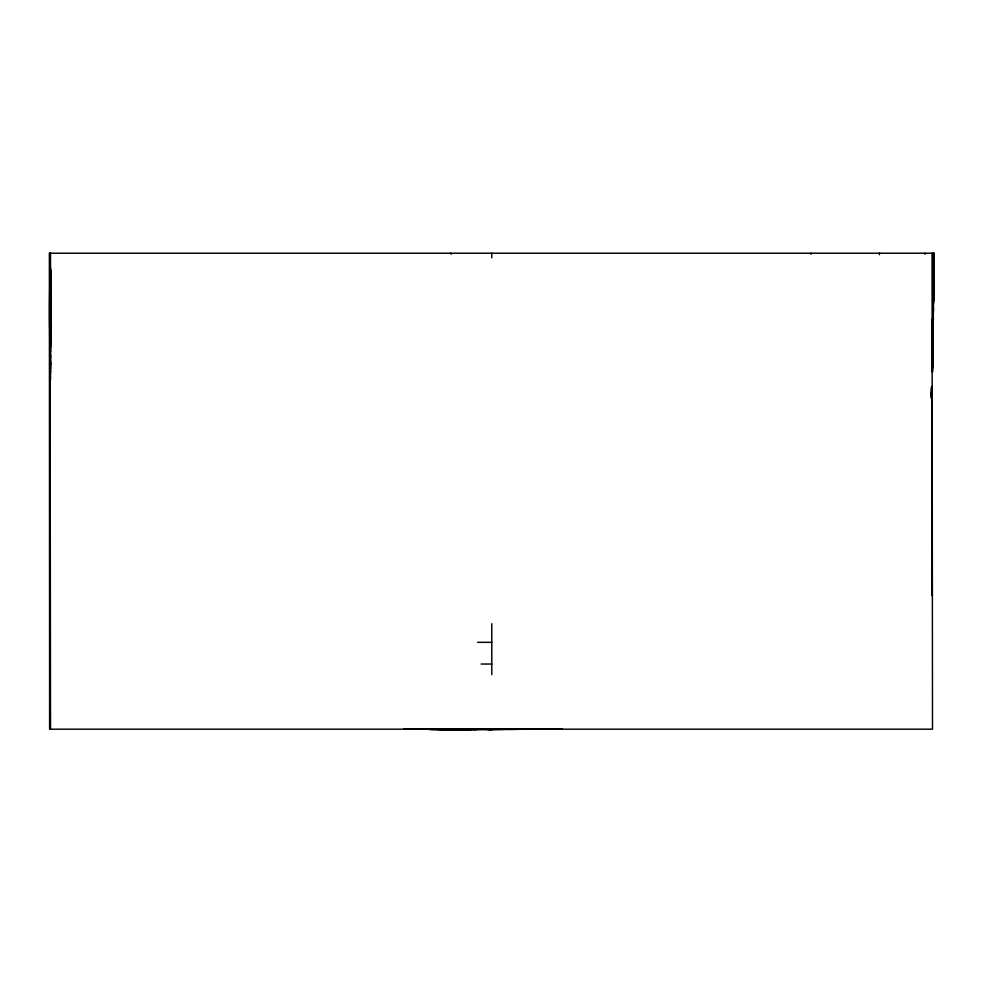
<?xml version="1.0" encoding="UTF-8"?>
<svg xmlns="http://www.w3.org/2000/svg" width="983" height="983" viewBox="0 0 983 983"><rect width="100%" height="100%" fill="white"/><g stroke="black" fill="none" stroke-linecap="round" stroke-linejoin="round"><path stroke-width="1.47" d="M49.592 309.473L49.863 286.667M49.592 313.221L49.666 306.303M49.814 301.535L49.801 308.969M50.096 255.85L50.096 253.209L49.961 282.109M50.133 274.933L50.072 253.209L49.592 305.725M50.428 286.409L50.526 253.209M933.481 273.299L933.42 304.583M933.604 263.186L933.383 288.375M933.469 260.716L933.531 253.209L49.371 253.209L49.605 729.189L932.498 729.189L932.056 253.209M933.494 278.177L933.666 253.209L933.359 296.116M933.555 258.296L933.469 253.209L933.494 262.166M49.678 298.721L49.961 253.209L49.777 263.186M50.096 255.433L50.096 253.209L50.108 262.436M933.408 289.543L933.432 284.161M933.494 282.502L933.494 279.246M933.457 294.519L933.715 253.209L933.678 267.437M933.481 286.385L933.445 277.28M933.506 275.99L933.506 272.733M933.543 272.144L933.555 268.986M933.653 260.237L933.653 259.352M933.481 259.291L933.359 267.523M933.481 285.746L933.629 272.242M933.653 273.127L933.752 258.603M933.604 256.76L933.506 262.707L933.555 256.366M933.543 271.996L933.359 302.653L933.42 290.501M933.776 263.186L933.838 253.209L933.359 297.96M49.74 283.546L49.789 275.965M933.494 258.59L933.371 278.128M933.371 312.483L933.395 307.704M933.359 304.177L933.371 301.695M933.359 300.614L933.432 290.046M933.629 278.816L933.703 269.477M933.469 265.164L933.469 261.171L933.469 261.908A282.993 282.981 0 0 1 933.359 268.506M933.715 257.153L933.432 264.673A231.14 231.14 0 0 1 933.346 269.17L933.555 253.209L933.432 274.933M933.383 310.603L933.383 295.133M933.506 284.763L933.359 302.027M933.604 277.231L933.543 287.269M933.567 263.862L933.506 270.989M933.322 320.36L933.334 317.448M933.359 300.208L933.42 293.401M933.678 274.957L933.494 292.307M933.481 265.889L933.494 259.389M933.371 306.757L933.26 326.43M933.752 267.585L933.825 253.209M50.096 256.932L49.961 271.799M933.457 262.301L933.481 260.249L933.481 261.036M933.26 322.682L933.285 318.197M933.617 264.464L933.592 282.109M933.506 288.523L933.346 302.555M933.764 264.648L933.518 286.975M49.936 256.956L49.973 253.209L50.514 729.189M933.555 287.355L933.371 301.13M933.174 334.245L933.248 317.828M933.629 280.462L933.346 299.79M933.518 266.11L933.408 274.306L933.408 272.254M933.248 328.248L933.272 323.235M933.236 321.22L933.272 317.46M933.445 263.432L933.469 261.503A249.965 249.965 0 0 1 933.359 267.917M933.211 319.352L933.1 332.573M933.15 336.161L933.186 331.492M933.174 330.399L933.223 320.298M933.199 331.836L933.223 327.118M933.174 319.143L932.363 357.087M933.481 293.045L933.395 298.734M933.076 338.816L933.137 334.908M933.1 325.385L933.199 318.099M933.162 329.661L932.781 357.271M933.395 271.173L933.469 262.105L933.395 266.012M933.457 262.645L933.408 265.213M933.113 326.774L932.806 346.446M933.162 318.529L932.412 349.506M933.027 343.276L933.113 333.483M933.076 331.492L932.965 347.884M933.027 344.087L933.088 339.725M933.383 268.334L933.432 265.791M932.953 338.963L933.027 335.228M933.15 317.939L932.388 346.974M933.42 265.066L933.445 263.653M933.543 278.275L933.359 286.667M932.928 345.893L932.597 364.804M933.039 327.671L932.388 353.229M932.892 352.025L932.941 346.63M932.978 340.155L932.842 348.83M933.432 264.058L933.395 265.619M933.395 279.541L933.481 275.768M933.531 284.112L933.346 294.273M933.506 277.009L933.359 283.645M933.113 318.283L932.363 344.32M932.867 350.538L932.621 363.907M932.904 343.939L932.4 372.274M933.383 266.246L933.359 267.093L933.42 264.968M932.72 359.95L932.806 355.514M933.064 319.463L932.388 340.511M932.732 351.533L932.351 365.393M932.855 341.556L932.412 361.388M933.408 265.484L933.383 266.823A299.213 299.213 0 0 0 933.457 262.252M933.346 291.914L933.445 288.007M932.523 367.863L932.621 363.71M932.597 362.248L932.695 358.353M932.683 348.891L932.388 359.09M932.572 360.331L932.388 366.696M932.511 367.335L932.609 362.911M933.014 319.045L932.388 337.206M932.363 369.092L932.474 365.246M932.4 371.255L932.498 366.143M932.412 371.807L932.523 367.654M933.346 267.708L933.383 266.418M933.002 317.534L932.449 332.623M932.892 318.639L932.425 330.018M931.773 389.71L931.909 386.344L931.479 396.284M931.687 387.474L931.405 398.287M931.773 387.093L931.491 396.456M931.589 394.22L931.896 386.983M932.769 319.082L932.388 327.278M931.638 386.847L931.38 394.208M932.695 317.804L932.363 324.365M931.393 398.52L931.601 391.123M931.38 389.919L931.491 387.671M932.351 321.429L932.486 318.922M488.109 729.3L495.199 729.091A52.935 52.935 0 0 0 497.423 728.907M534.445 728.968L513.052 729.398M542.469 728.944L428.465 728.907M550.664 728.895L506.491 729.361M555.1 728.907L529.063 729.263M472.934 729.386L481.842 729.275L468.547 728.968M559.61 728.895L536.632 729.177M482.972 729.263L456.395 729.46M475.919 729.361L469.296 729.435M552.311 729.017L560.04 728.919M464.037 729.435L479.348 729.275M480.613 729.275L484.816 729.226M471.459 729.423L462.256 729.484L470.574 729.398M485.971 729.226L473.72 729.374M552.495 729.005L562.178 728.895M462.772 729.423L478.057 729.275M459.331 729.472L465.303 729.435M477.689 729.312L486.302 729.214M544.594 729.091L560.273 728.919M460.253 729.398L481.805 729.226M523.681 729.165L477.431 729.411M544.754 729.079L554.609 728.981M463.497 729.337L469.198 729.3M452.942 729.497L489.227 729.202M546.978 729.054L521.592 729.3L537.05 729.116M449.612 729.46L473.708 729.251M473.142 729.251L491.783 729.202L486.831 728.968L490.148 729.165L488.465 729.091A52.935 52.935 0 0 1 486.143 728.907M529.333 729.153L539.274 729.103M529.21 729.189L536.878 729.14M446.307 729.423L491.783 729.189L485.749 728.882M448.027 729.509L462.858 729.509M529.014 729.226L514.121 729.325M443.075 729.386L491.783 729.189L482.592 728.919M451.271 729.484L436.882 729.435M464.431 729.484L441.453 728.907M473.388 729.374L477.074 729.361M513.359 729.398L483.611 728.895M49.814 273.188L50.698 273.188M49.654 294.9L50.649 294.9M49.617 316.612L50.649 316.612M49.74 338.324L50.686 338.324M50.047 360.048L50.674 360.048M477.615 642.329L491.783 642.329M481.117 664.041L491.783 664.041M439.966 729.337L447.941 729.447M434.375 728.968L477.001 729.189M484.508 728.895L491.783 729.189L477.689 728.944M445.225 729.312L424.963 729.239M462.637 729.447L469.714 729.374M441.035 729.484L457.328 729.533M440.937 729.189L461.998 729.214L412.7 728.993M487.064 729.189L472.135 728.882M491.783 729.189L480.343 728.919M506.65 729.312L490.615 729.189M431.709 729.288L447.707 729.177M459.147 729.521L437.386 728.919M444.291 729.103L454.232 729.153M502.927 729.3L489.227 729.153M454.355 729.189L417.836 729.079A490.738 490.738 0 0 1 412.614 728.87M471.779 729.337L457.034 728.981M475.686 729.275L461.703 728.919M495.493 729.251L502.804 729.349M432.618 729.103L446.54 729.128M477.615 729.447L441.097 728.944M428.957 728.981L446.675 729.14M421.461 729.14L433.503 729.153M470.193 729.398L432.901 728.895M429.104 729.349L443.124 729.497M451.394 729.533L411.533 729.054M432.803 729.374L411.25 728.919M453.433 729.533L441.871 729.325M421.388 728.895L431.058 729.005M417.542 728.956L425.074 729.042M414.359 729.054L423.145 729.189M439.278 729.103L423.943 728.895M416.681 728.895L447.314 729.509L430.787 729.337L435.936 729.447M407.294 728.944L416.227 729.116M459.319 729.423L446.331 728.944M463.386 729.3L449.12 728.968M420.957 729.239L404.763 728.907M403.853 728.895L413.818 729.103M417.714 729.153L433.343 729.398M438.32 729.435L421.99 728.968M461.15 729.337L451.897 728.993M440.789 729.435L428.219 728.993M406.397 728.907L420.392 729.189M433.884 729.325L425.111 728.993M490.198 729.165L487.064 728.993M489.055 729.14L485 728.845M487.949 729.091L485.393 728.919M483.403 729.005L491.783 729.644L491.783 728.833M450.214 253.209L451.32 254.118M50.452 272.131L50.661 274.908M50.551 274.134L50.637 275.203M50.637 275.621L50.219 269.182A299.213 299.213 0 0 1 50.096 262.252L50.084 261.22M50.084 260.348L50.6 274.515M50.551 273.532L50.379 270.878L50.661 274.835L50.33 270.006M50.465 273.065L50.563 274.601M50.575 273.987L50.145 265.213M50.391 271.222L50.526 274.368M50.538 275.179L50.072 258.406M50.563 276.137L50.17 266.516L50.268 269.514M50.588 278.521L50.207 267.339M50.342 270.325L50.391 271.664M50.6 279.946L50.244 268.248M50.6 281.519L50.133 265.791M50.317 269.698L50.354 270.558M50.6 283.202L50.17 271.173M50.637 287.945L50.391 282.49M50.6 284.996L50.231 275.437M50.649 295.588L50.059 270.989M50.28 269.195L50.317 270.128M50.625 297.849L49.949 269.047M50.317 270.534L50.207 267.032M50.563 288.83L50.121 268.162M50.6 300.147L50.317 292.799M50.538 290.857L50.121 274.564M50.625 303.636L49.875 270.73M50.625 306.413L50.035 284.112M50.293 270.73L50.219 268.506A282.993 282.981 0 0 1 50.096 261.847L50.219 267.634M50.612 308.822L49.875 261.109M50.6 311.206L49.949 253.209L49.961 258.173M50.6 379.61L50.28 369.51M50.588 313.589L49.863 269.477M50.575 315.801L50.096 253.209L49.924 299.79M50.637 320.053L50.084 293.045M50.207 267.708L50.158 265.484L50.182 266.246M50.612 368.453L49.998 338.68M50.502 374.56L50.096 362.027M50.17 265.619L50.194 266.958M50.194 278.128L50.293 281.703M50.612 321.564L50.231 303.833M50.625 372.225L50.502 341.986L50.612 347.208M50.207 291.914L49.973 273.262M50.588 322.621L50.022 283.436L50.158 289.543M50.563 361.941L50.625 364.521M50.293 367.015L50.256 356.89M50.096 262.301L50.17 266.012M50.588 324.795L50.17 298.771M50.158 265.938L50.096 262.068M50.637 331.148L50.354 315.088M50.588 326.872L50.194 300.098M50.637 335.535L50.391 319.143M50.575 355.047L50.625 357.665M50.526 327.671L50.6 331.935M50.563 334.171L50.625 337.12M50.121 359.434L50.366 343.251M49.936 354.519L50.01 358.279M50.158 274.306L50.047 266.11M50.047 286.975L49.912 265.078M50.538 335.228L50.612 338.963M50.575 341.162L50.625 343.718M50.588 340.155L50.452 326.774M50.612 351.693L50.305 326.43M50.33 350.267L50.403 354.163M50.047 355.637L49.777 336.616M50.514 337.316L50.551 342.723M50.477 339.344L50.538 344.087M49.973 351.84L49.814 340.413M50.121 263.591L50.084 261.036M50.477 331.492L50.317 311.66M50.502 338.14L50.416 328.777M50.317 339.319L50.268 346.36M50.121 349.186L50.121 334.675M50.133 297.345L50.01 287.355M50.219 303.698L50.121 294.236M50.44 334.269L50.342 326.54M50.366 325.004L50.403 329.661M50.379 331.013L50.416 339.823M50.317 331.935L50.207 342.465M50.022 271.996L49.986 263.862M50.625 322.031L50.563 315.899M50.108 264.476L50.108 269.072M49.9 277.255L49.74 253.209L50.096 265.164M50.268 308.232L50.354 318.099M50.354 325.828L50.305 316.587M50.305 322.682L50.268 335.4M50.108 263.247L50.133 266.516M50.084 260.421L50.133 264.673A231.14 231.14 0 0 0 50.612 278.189M50.072 292.307L49.936 278.816M50.182 327.56L50.108 289.002M50.28 311.918L50.317 322.006M50.28 324.169L50.317 328.248M49.949 264.464L50.035 304.116M50.268 312.877L50.28 318.197M50.231 318.553L50.219 331.468M49.973 337.624L49.936 303.673M49.728 339.467L49.838 320.077M50.526 312.238L50.182 295.133M50.072 259.635L50.084 260.728M50.022 287.269L49.912 273.127M50.231 324.058L50.194 297.923M49.912 331.234L49.85 323.788M49.691 335.707L49.703 325.213M49.715 329.01L49.752 332.807M50.072 265.889L50.096 261.503A249.965 249.965 0 0 0 50.268 270.079M50.207 305.418L50.194 311.599M49.715 253.209L49.814 268.212M50.17 294.482L50.121 319.745M50.133 302.592L50.17 310.603M50.096 315.862L50.158 288.99M50.158 308.515L50.072 282.502M50.035 278.459L50.047 281.605M49.85 322.264L49.814 310.788M49.814 314.621L49.826 318.443M49.678 321.429L49.629 328.187M933.469 255.433L933.469 253.209L933.469 253.847M50.452 297.48L50.133 281.163M50.072 256.809L50.01 284.529M50.145 290.501L50.108 296.682M49.875 264.587L49.936 272.242M49.924 267.253L49.85 253.209L49.814 312.68M50.084 284.357L50.072 292.602M50.022 300.196L50.01 292.369M49.666 317.656L49.617 324.439M49.666 313.884L49.605 320.691M933.494 253.209L933.432 269.981M931.712 386.786L931.909 595.612M49.912 261.994L49.912 262.866M50.01 272.144L50.145 253.209L50.084 269.956M49.666 310.087L49.592 316.956M924.991 253.209L924.991 254.253M879.392 253.209L879.392 254.732M810.987 253.209L810.987 254.253M491.783 253.209L491.783 257.816M491.783 623.689L491.783 674.608M526.655 728.931A953.707 953.707 90 0 1 491.783 729.497A953.707 953.707 -90 0 1 456.911 728.931M516.37 728.919A886.31 886.297 -90 0 1 491.783 729.521A886.31 886.297 90 0 1 467.195 728.919M503.8 728.944A830.389 830.389 -90 0 1 491.783 729.374A830.389 830.389 90 0 1 479.753 728.944M412.061 728.993A585.647 585.647 0 0 1 409.235 728.895M414.937 729.03A537.48 537.48 0 0 1 410.869 728.882M420.749 729.103A445.754 445.754 0 0 1 415.735 728.919M423.661 729.14A402.747 402.747 0 0 1 418.869 728.944M491.783 729.509A57.628 57.628 0 0 1 486.007 729.189"/></g></svg>
